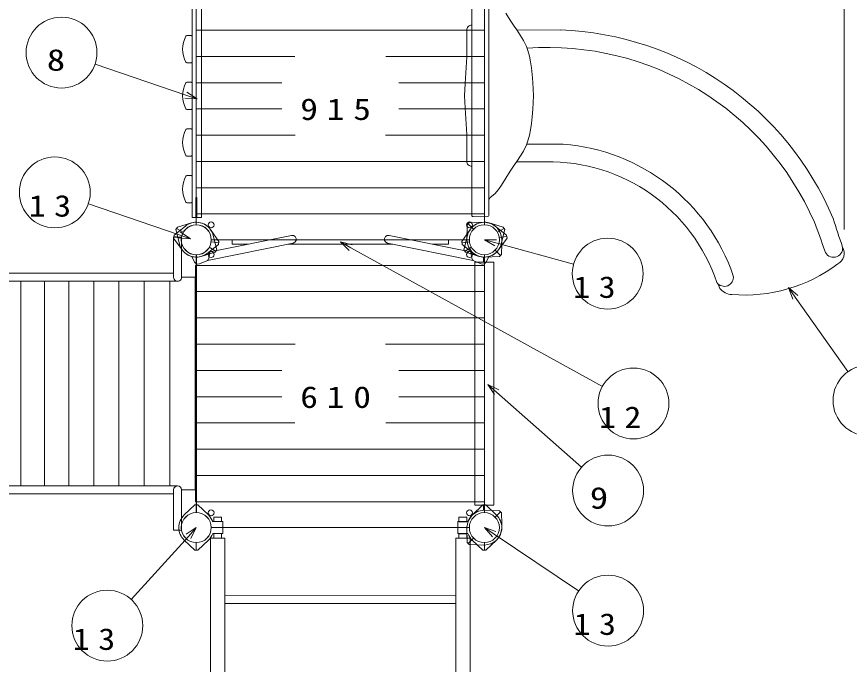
# Model space of a CAD drawing. Units: millimetres on the paper. Extents: x 0 to 420, y -594 to 297.
# Drawn here: x 181.6 to 240.3, y 151.9 to 197.6 of the extents above; entities that cross this region are included whole.
import ezdxf
from ezdxf.enums import TextEntityAlignment as Align

# ---------------------------------------------------------------- set-up
doc = ezdxf.new("R2010")
doc.units = ezdxf.units.MM
for name, color, linetype, lineweight in [('2D', 7, 'Continuous', 13), ('2D_DIMENSION', 7, 'Continuous', 13), ('AM_5', 7, 'Continuous', 13), ('NBWFPA00$0$2D_WFPANEL', 7, 'Continuous', 13), ('TEXT', 7, 'Continuous', 13)]:
    doc.layers.add(name, color=color, linetype=linetype, lineweight=lineweight)
doc.styles.add('ＭＳ ゴシック', font='')
doc.styles.get('ＭＳ ゴシック').set_extended_font_data('MS Gothic')

msp = doc.modelspace()

# ---------------------------------------------------------------- linework, layer by layer
at = {"layer": '2D'}
for p, q in [((194.234, 182.922), (194.234, 201.125)), ((214.553, 201.125), (214.553, 182.922)), ((194.234, 183.153), (194.234, 200.881)), ((213.668, 200.478), (213.668, 183.571)), ((214.88, 183.574), (214.88, 200.474)), ((216.07, 197.842), (216.379, 197.351)), ((216.379, 197.351), (216.653, 196.923)), ((216.653, 196.923), (216.851, 196.673)), ((214.553, 196.65), (194.234, 196.65)), ((213.313, 194.769), (213.313, 196.652)), ((219.91, 196.661), (216.848, 196.677)), ((216.851, 196.673), (217.324, 195.929)), ((217.324, 195.929), (217.523, 195.499)), ((217.523, 195.499), (217.623, 195.216)), ((217.623, 195.216), (217.738, 194.811)), ((201.196, 194.797), (194.234, 194.797)), ((207.592, 194.797), (214.553, 194.797)), ((213.196, 192.884), (213.313, 194.769)), ((217.738, 194.811), (217.82, 194.423)), ((187.093, 194.256), (193.505, 192.064)), ((217.82, 194.423), (217.873, 193.986)), ((217.873, 193.986), (217.925, 193.513)), ((217.925, 193.513), (217.979, 192.961)), ((200.262, 192.943), (194.234, 192.943)), ((208.526, 192.943), (214.553, 192.943)), ((213.163, 192.024), (213.196, 192.884)), ((217.979, 192.961), (218.025, 192.024)), ((194.293, 191.794), (193.577, 192.275)), ((193.432, 191.853), (194.293, 191.794)), ((193.505, 192.064), (194.293, 191.794)), ((213.196, 191.163), (213.163, 192.024)), ((217.979, 191.086), (218.025, 192.024)), ((200.265, 191.09), (194.234, 191.09)), ((208.523, 191.09), (214.553, 191.09)), ((213.313, 189.28), (213.196, 191.163)), ((217.925, 190.534), (217.979, 191.086)), ((217.873, 190.061), (217.925, 190.534)), ((217.82, 189.624), (217.873, 190.061)), ((201.207, 189.237), (194.234, 189.237)), ((207.58, 189.237), (214.553, 189.237)), ((213.313, 187.395), (213.313, 189.28)), ((217.623, 188.831), (217.738, 189.236)), ((217.738, 189.236), (217.82, 189.624)), ((217.523, 188.548), (217.623, 188.831)), ((220.116, 188.597), (217.545, 188.61)), ((216.851, 187.374), (217.324, 188.118)), ((217.324, 188.118), (217.523, 188.548)), ((214.553, 187.384), (194.234, 187.384)), ((216.379, 186.696), (216.653, 187.124)), ((216.653, 187.124), (216.851, 187.374)), ((216.846, 187.368), (218.889, 187.355)), ((215.766, 185.702), (216.07, 186.205)), ((216.07, 186.205), (216.379, 186.696)), ((215.544, 185.405), (215.766, 185.702)), ((214.553, 185.53), (194.234, 185.53)), ((214.971, 184.832), (215.287, 185.105)), ((215.287, 185.105), (215.544, 185.405)), ((214.877, 184.642), (214.971, 184.832)), ((186.619, 184.393), (193.031, 182.201)), ((214.553, 183.677), (194.246, 183.677)), ((214.274, 183.478), (213.755, 183.492)), ((214.791, 183.496), (214.274, 183.478)), ((193.472, 182.83), (192.664, 182.193)), ((193.472, 182.83), (192.664, 182.193)), ((213.322, 181.829), (213.335, 182.912)), ((213.335, 182.912), (213.483, 183.063)), ((213.409, 182.987), (213.798, 182.606)), ((213.483, 183.063), (214.511, 183.094)), ((214.511, 183.094), (214.573, 183.092)), ((214.573, 183.092), (214.994, 183.018)), ((215.887, 182.756), (214.899, 183.045)), ((214.994, 183.018), (215.044, 182.998)), ((215.044, 182.998), (215.291, 182.832)), ((215.291, 182.832), (215.418, 182.746)), ((215.316, 182.83), (216.123, 182.193)), ((215.316, 182.83), (216.123, 182.193)), ((215.418, 182.746), (215.454, 182.695)), ((215.454, 182.695), (215.676, 182.373)), ((215.993, 182.573), (215.887, 182.756)), ((192.664, 182.193), (192.635, 181.983)), ((192.664, 182.193), (192.635, 181.983)), ((193.031, 182.201), (193.819, 181.931)), ((193.819, 181.931), (193.103, 182.412)), ((200.954, 182.168), (195.202, 180.999)), ((195.834, 181.745), (195.234, 182.58)), ((195.834, 181.745), (195.234, 182.58)), ((201.097, 182.161), (200.954, 182.168)), ((201.218, 182.081), (201.097, 182.161)), ((207.569, 182.081), (207.691, 182.161)), ((207.691, 182.161), (207.834, 182.168)), ((207.834, 182.168), (213.586, 180.999)), ((212.954, 181.745), (213.553, 182.58)), ((212.954, 181.745), (213.553, 182.58)), ((213.358, 182.155), (213.114, 181.155)), ((215.47, 182.393), (215.94, 182.664)), ((215.676, 182.373), (215.696, 182.32)), ((215.696, 182.32), (215.786, 181.901)), ((215.749, 181.573), (215.993, 182.573)), ((216.123, 182.193), (216.153, 181.983)), ((216.123, 182.193), (216.153, 181.983)), ((193.199, 182.044), (192.633, 182.044)), ((192.633, 179.211), (192.633, 182.044)), ((192.635, 181.983), (193.234, 181.148)), ((192.635, 181.983), (193.234, 181.148)), ((193.186, 182.012), (192.649, 182.088)), ((193.186, 182.012), (192.649, 182.088)), ((192.958, 181.99), (193.819, 181.931)), ((193.199, 179.211), (193.199, 182.044)), ((194.996, 180.898), (195.804, 181.535)), ((194.996, 180.898), (195.804, 181.535)), ((195.027, 180.396), (201.064, 181.623)), ((195.282, 181.716), (195.819, 181.64)), ((195.282, 181.716), (195.819, 181.64)), ((213.495, 181.864), (195.293, 181.864)), ((195.293, 181.864), (213.495, 181.864)), ((195.748, 181.864), (199.458, 181.864)), ((195.804, 181.535), (195.834, 181.745)), ((195.804, 181.535), (195.834, 181.745)), ((196.774, 181.864), (196.774, 181.547)), ((196.774, 181.547), (197.901, 181.547)), ((200.692, 181.547), (208.096, 181.547)), ((201.064, 181.623), (201.193, 181.688)), ((201.193, 181.688), (201.272, 181.808)), ((201.281, 181.95), (201.218, 182.081)), ((201.272, 181.808), (201.281, 181.95)), ((201.276, 181.864), (207.512, 181.864)), ((201.276, 181.864), (207.512, 181.864)), ((207.506, 181.95), (207.569, 182.081)), ((207.516, 181.808), (207.506, 181.95)), ((207.595, 181.688), (207.516, 181.808)), ((207.724, 181.623), (207.595, 181.688)), ((213.761, 180.396), (207.724, 181.623)), ((209.329, 181.864), (213.039, 181.864)), ((210.887, 181.547), (212.014, 181.547)), ((212.014, 181.864), (212.014, 181.547)), ((212.983, 181.535), (212.954, 181.745)), ((212.983, 181.535), (212.954, 181.745)), ((213.506, 181.716), (212.969, 181.64)), ((213.506, 181.716), (212.969, 181.64)), ((213.791, 180.898), (212.983, 181.535)), ((213.791, 180.898), (212.983, 181.535)), ((213.408, 181.414), (213.322, 181.829)), ((216.153, 181.983), (215.554, 181.148)), ((216.153, 181.983), (215.554, 181.148)), ((215.601, 182.012), (216.138, 182.088)), ((215.601, 182.012), (216.138, 182.088)), ((215.78, 181.572), (215.772, 180.823)), ((215.781, 181.848), (215.78, 181.572)), ((215.786, 181.901), (215.781, 181.848)), ((195.123, 180.555), (195.215, 181.07)), ((195.123, 180.555), (195.215, 181.07)), ((213.114, 181.155), (213.22, 180.972)), ((213.637, 181.335), (213.167, 181.064)), ((213.22, 180.972), (214.207, 180.683)), ((213.431, 181.358), (213.408, 181.414)), ((213.671, 181.007), (213.431, 181.358)), ((213.664, 180.555), (213.573, 181.07)), ((213.664, 180.555), (213.573, 181.07)), ((213.693, 180.984), (213.671, 181.007)), ((213.712, 180.969), (213.693, 180.984)), ((214.069, 180.733), (213.712, 180.969)), ((215.311, 181.125), (215.697, 180.746)), ((193.913, 180.676), (194.115, 180.279)), ((193.913, 180.676), (194.115, 180.279)), ((194.234, 162.603), (194.234, 180.806)), ((194.237, 162.603), (194.237, 180.806)), ((194.45, 180.153), (194.967, 180.362)), ((194.45, 180.153), (194.967, 180.362)), ((214.338, 180.153), (213.821, 180.362)), ((214.338, 180.153), (213.821, 180.362)), ((214.093, 180.721), (214.069, 180.733)), ((214.127, 180.708), (214.093, 180.721)), ((214.538, 180.634), (214.127, 180.708)), ((214.502, 180.64), (214.502, 180.287)), ((214.593, 180.634), (214.538, 180.634)), ((214.553, 180.806), (214.553, 162.603)), ((214.554, 180.287), (214.554, 180.641)), ((215.623, 180.669), (214.593, 180.634)), ((214.875, 180.676), (214.673, 180.279)), ((214.875, 180.676), (214.673, 180.279)), ((215.772, 180.823), (215.623, 180.669)), ((194.258, 180.044), (194.183, 180.044)), ((194.183, 180.044), (194.183, 163.378)), ((194.234, 180.051), (214.542, 180.051)), ((194.258, 180.044), (194.258, 163.378)), ((213.887, 180.287), (213.887, 163.121)), ((215.22, 180.287), (213.887, 180.287)), ((215.22, 163.121), (215.22, 180.287)), ((155.218, 179.494), (192.633, 179.494)), ((193.199, 179.211), (194.151, 179.211)), ((194.151, 179.211), (194.151, 164.211)), ((154.934, 178.927), (192.916, 178.927)), ((181.854, 178.927), (181.854, 164.495)), ((183.532, 178.927), (183.532, 164.495)), ((185.248, 178.927), (185.248, 164.495)), ((186.996, 178.927), (186.996, 164.495)), ((188.77, 178.927), (188.77, 164.495)), ((190.563, 178.927), (190.563, 164.495)), ((192.37, 178.927), (192.37, 164.495)), ((231.167, 178.426), (231.036, 178.716)), ((194.234, 178.197), (214.553, 178.197)), ((194.234, 176.344), (214.553, 176.344)), ((201.207, 174.491), (194.234, 174.491)), ((207.58, 174.491), (214.553, 174.491)), ((200.265, 172.638), (194.234, 172.638)), ((208.523, 172.638), (214.553, 172.638)), ((200.262, 170.784), (194.234, 170.784)), ((208.526, 170.784), (214.553, 170.784)), ((201.196, 168.931), (194.234, 168.931)), ((207.592, 168.931), (214.553, 168.931)), ((194.234, 167.078), (214.553, 167.078)), ((194.234, 165.225), (214.553, 165.225)), ((154.934, 164.495), (192.916, 164.495)), ((155.218, 163.928), (192.633, 163.928)), ((192.633, 164.211), (192.633, 161.378)), ((193.199, 164.211), (193.199, 161.378)), ((193.199, 164.211), (194.151, 164.211)), ((194.258, 163.378), (194.183, 163.378)), ((194.234, 163.371), (214.542, 163.371)), ((193.385, 162.438), (194.128, 163.149)), ((194.128, 163.149), (194.34, 163.149)), ((194.234, 163.149), (194.234, 162.606)), ((194.34, 163.149), (195.084, 162.438)), ((214.448, 163.145), (213.704, 162.435)), ((213.887, 163.121), (215.22, 163.121)), ((214.538, 162.775), (214.127, 162.701)), ((214.659, 163.145), (214.448, 163.145)), ((214.502, 162.769), (214.502, 163.121)), ((214.593, 162.775), (214.538, 162.775)), ((214.553, 163.145), (214.553, 162.603)), ((214.554, 163.121), (214.554, 162.768)), ((215.623, 162.74), (214.593, 162.775)), ((215.403, 162.435), (214.659, 163.145)), ((215.772, 162.586), (215.623, 162.74)), ((195.47, 162.282), (196.023, 162.282)), ((195.47, 161.968), (195.47, 162.282)), ((196.023, 162.282), (196.023, 161.968)), ((212.764, 162.279), (212.764, 161.965)), ((213.318, 162.279), (212.764, 162.279)), ((213.318, 161.965), (213.318, 162.279)), ((213.671, 162.401), (213.431, 162.051)), ((213.693, 162.424), (213.671, 162.401)), ((213.712, 162.44), (213.693, 162.424)), ((214.069, 162.675), (213.712, 162.44)), ((214.093, 162.688), (214.069, 162.675)), ((214.127, 162.701), (214.093, 162.688)), ((215.311, 162.284), (215.697, 162.663)), ((215.78, 161.836), (215.772, 162.586)), ((213.495, 161.545), (195.293, 161.545)), ((195.389, 161.971), (196.104, 161.971)), ((196.023, 161.968), (195.47, 161.968)), ((196.104, 161.971), (196.104, 161.125)), ((212.684, 161.968), (212.684, 161.121)), ((213.398, 161.968), (212.684, 161.968)), ((212.764, 161.965), (213.318, 161.965)), ((213.408, 161.994), (213.322, 161.58)), ((213.322, 161.58), (213.335, 160.497)), ((213.431, 162.051), (213.408, 161.994)), ((215.781, 161.561), (215.78, 161.836)), ((215.786, 161.508), (215.781, 161.561)), ((193.199, 161.378), (192.633, 161.378)), ((196.104, 161.125), (195.389, 161.125)), ((195.47, 161.121), (196.023, 161.121)), ((195.47, 160.807), (195.47, 161.121)), ((196.023, 161.121), (196.023, 160.807)), ((212.684, 161.121), (213.398, 161.121)), ((212.764, 161.118), (212.764, 160.804)), ((213.318, 161.118), (212.764, 161.118)), ((213.318, 160.804), (213.318, 161.118)), ((215.454, 160.713), (215.676, 161.036)), ((215.676, 161.036), (215.696, 161.089)), ((215.696, 161.089), (215.786, 161.508)), ((194.128, 159.947), (193.385, 160.658)), ((194.234, 159.947), (194.234, 160.49)), ((195.084, 160.658), (194.34, 159.947)), ((196.247, 160.807), (195.241, 160.807)), ((195.241, 160.807), (195.244, 121.647)), ((196.023, 160.807), (195.47, 160.807)), ((196.249, 121.647), (196.247, 160.807)), ((212.538, 121.644), (212.541, 160.804)), ((212.541, 160.804), (213.547, 160.804)), ((212.764, 160.804), (213.318, 160.804)), ((213.335, 160.497), (213.483, 160.346)), ((213.409, 160.421), (213.798, 160.803)), ((213.547, 160.804), (213.544, 121.644)), ((213.704, 160.655), (214.448, 159.944)), ((214.553, 159.944), (214.553, 160.486)), ((214.573, 160.317), (214.994, 160.391)), ((214.659, 159.944), (215.403, 160.655)), ((214.994, 160.391), (215.044, 160.411)), ((215.044, 160.411), (215.291, 160.577)), ((215.291, 160.577), (215.418, 160.662)), ((215.418, 160.662), (215.454, 160.713)), ((194.34, 159.947), (194.128, 159.947)), ((213.483, 160.346), (214.511, 160.315)), ((214.448, 159.944), (214.659, 159.944)), ((214.511, 160.315), (214.573, 160.317)), ((212.541, 156.743), (196.247, 156.746)), ((196.247, 156.192), (212.541, 156.189))]:
    msp.add_line(p, q, dxfattribs=at)
for centre, radius in [((184.727, 195.065), 2.5), ((184.253, 185.202), 2.5), ((194.234, 181.864), 1.058), ((194.234, 181.864), 1.058), ((194.234, 181.864), 1.058), ((194.234, 181.864), 1.058), ((194.234, 181.864), 1.058), ((194.234, 181.864), 1.058), ((194.234, 181.851), 1.058), ((195.282, 182.912), 0.212), ((213.506, 182.912), 0.212), ((214.553, 181.864), 1.058), ((214.553, 181.864), 1.058), ((214.553, 181.864), 1.058), ((214.553, 181.864), 1.058), ((214.553, 181.864), 1.058), ((214.553, 181.864), 1.058), ((214.553, 181.864), 1.058), ((195.282, 180.816), 0.212), ((213.506, 180.816), 0.212), ((195.282, 162.592), 0.212), ((213.506, 162.592), 0.212), ((194.234, 161.548), 1.058), ((194.234, 161.545), 1.058), ((194.234, 161.545), 1.058), ((194.234, 161.545), 1.058), ((214.553, 161.545), 1.058), ((214.553, 161.545), 1.058), ((214.553, 161.545), 1.058), ((214.553, 161.545), 1.058)]:
    msp.add_circle(centre, radius, dxfattribs=at)
for centre, radius, start, end in [((213.657, 196.654), 0.344, 88.13952, 180.33268), ((219.143, 174.972), 21.703, 22.76097, 87.97252), ((219.026, 174.926), 20.502, 23.46535, 94.0833), ((219.066, 174.849), 13.789, 18.8883, 85.6298), ((213.662, 187.396), 0.349, 180.15395, 270.98812), ((219.125, 174.886), 12.472, 18.5072, 91.08313), ((213.75, 183.574), 0.0823, 181.83488, 273.00414), ((214.794, 183.582), 0.0859, 267.74321, 354.20027), ((313.536, 206.789), 77.98, 197.4778, 199.04722), ((194.234, 181.864), 1.23, 35.61681, 128.27947), ((194.234, 181.864), 1.23, 35.61681, 128.27947), ((214.553, 181.864), 1.23, 73.66867, 166.33133), ((214.553, 181.864), 1.23, 51.72053, 144.38319), ((214.553, 181.864), 1.23, 51.72053, 144.38319), ((183.006, 161.78), 58.822, 19.15444, 21.23963), ((214.553, 181.864), 1.23, 253.66317, 346.33683), ((194.234, 181.864), 1.23, 215.61131, 308.28496), ((194.234, 181.864), 1.23, 215.61131, 308.28496), ((214.553, 181.864), 1.23, 231.71504, 324.38869), ((214.553, 181.864), 1.23, 231.71504, 324.38869), ((239.187, 181.263), 0.642, 196.48805, 6.9119), ((239.079, 180.91), 0.861, 298.00837, 29.98194), ((194.871, 180.599), 0.256, 291.94814, 349.94814), ((194.871, 180.599), 0.256, 291.94814, 349.94814), ((213.916, 180.599), 0.256, 190.05186, 248.05186), ((213.916, 180.599), 0.256, 190.05186, 248.05186), ((194.351, 180.399), 0.265, 206.94814, 291.94814), ((194.351, 180.399), 0.265, 206.94814, 291.94814), ((214.437, 180.399), 0.265, 248.05186, 333.05186), ((214.437, 180.399), 0.265, 248.05186, 333.05186), ((232.911, 188.913), 10.954, 265.31102, 306.8687), ((192.916, 179.211), 0.283, 179.99999, 0.00001), ((231.477, 179.214), 0.642, 215.12709, 8.79404), ((232.051, 179.117), 1.122, 218.01842, 268.22186), ((192.916, 164.211), 0.283, 0, 180), ((194.234, 161.548), 1.23, 133.66867, 226.33133), ((194.234, 161.548), 1.23, 20.126, 46.33683), ((214.553, 161.545), 1.23, 133.66317, 159.874), ((214.553, 161.545), 1.23, 313.66867, 46.33133), ((194.234, 161.548), 1.23, 313.66317, 339.874), ((214.553, 161.545), 1.23, 200.126, 226.33683)]:
    msp.add_arc(centre, radius, start, end, dxfattribs=at)
at = {"layer": '2D_DIMENSION'}
msp.add_line((239.94, 182.576), (239.94, 253.984), dxfattribs=at)
msp.add_line((239.94, 182.576), (239.94, 253.984), dxfattribs=at)
at = {"layer": 'AM_5'}
for p, q in [((204.395, 181.703), (205.017, 181.105)), ((205.233, 181.496), (204.395, 181.703)), ((205.125, 181.301), (204.395, 181.703)), ((214.553, 181.864), (215.298, 181.428)), ((215.416, 181.858), (214.553, 181.864)), ((215.357, 181.643), (214.553, 181.864)), ((220.846, 180.132), (215.357, 181.643)), ((222.881, 171.515), (205.125, 181.301)), ((236.005, 178.484), (236.305, 177.675)), ((236.669, 177.933), (236.005, 178.484)), ((236.487, 177.804), (236.005, 178.484)), ((240.205, 172.556), (236.487, 177.804)), ((214.793, 171.656), (215.27, 170.937)), ((215.565, 171.272), (214.793, 171.656)), ((215.417, 171.105), (214.793, 171.656)), ((221.408, 165.815), (215.417, 171.105)), ((194.234, 161.545), (193.509, 161.078)), ((193.674, 160.928), (194.234, 161.545)), ((193.84, 160.778), (194.234, 161.545)), ((214.553, 161.545), (215.121, 160.895)), ((215.37, 161.266), (214.553, 161.545)), ((215.245, 161.08), (214.553, 161.545)), ((221.206, 157.081), (215.245, 161.08)), ((189.637, 156.48), (193.674, 160.928))]:
    msp.add_line(p, q, dxfattribs=at)
for centre in [(223.256, 179.469), (225.071, 170.309), (241.651, 170.516), (223.282, 164.161), (223.282, 155.688), (187.957, 154.629)]:
    msp.add_circle(centre, 2.5, dxfattribs=at)
at = {"layer": 'NBWFPA00$0$2D_WFPANEL'}
for p, q in [((193.934, 200.6), (193.934, 183.434)), ((194.601, 200.6), (194.601, 183.434)), ((193.562, 196.267), (193.884, 196.267)), ((193.562, 194.35), (193.884, 194.35)), ((193.562, 192.975), (193.884, 192.975)), ((193.562, 191.059), (193.884, 191.059)), ((193.562, 189.684), (193.884, 189.684)), ((193.562, 187.767), (193.884, 187.767)), ((193.562, 186.392), (193.884, 186.392)), ((193.562, 184.476), (193.884, 184.476)), ((194.193, 183.434), (194.193, 184.851)), ((194.276, 184.851), (194.193, 184.851)), ((194.276, 183.434), (194.276, 184.851)), ((194.601, 183.434), (193.934, 183.434)), ((194.234, 183.434), (194.234, 183.094)), ((192.901, 182.756), (192.795, 182.573)), ((193.888, 183.045), (192.901, 182.756)), ((192.795, 182.573), (193.039, 181.573)), ((192.848, 182.664), (193.318, 182.393)), ((195.673, 181.155), (195.43, 182.155)), ((194.58, 180.683), (195.568, 180.972)), ((195.62, 181.064), (195.151, 181.335)), ((195.568, 180.972), (195.673, 181.155))]:
    msp.add_line(p, q, dxfattribs=at)
msp.add_circle((194.234, 181.864), 1.058, dxfattribs=at)
for centre, radius, start, end in [((195.268, 195.308), 2, 152.8371, 207.1629), ((193.562, 196.183), 0.0833, 90.00001, 152.8371), ((193.884, 196.217), 0.05, 360, 90.00001), ((193.562, 194.433), 0.0833, 207.1629, 270.00001), ((193.884, 194.4), 0.05, 269.99999, 360), ((195.268, 192.017), 2, 152.8371, 207.1629), ((193.562, 192.892), 0.0833, 90.00001, 152.8371), ((193.884, 192.925), 0.05, 360, 90.00001), ((193.562, 191.142), 0.0833, 207.1629, 270.00001), ((193.884, 191.109), 0.05, 269.99999, 360), ((195.268, 188.725), 2, 152.8371, 207.1629), ((193.562, 189.6), 0.0833, 90.00001, 152.8371), ((193.884, 189.634), 0.05, 360, 90.00001), ((193.562, 187.85), 0.0833, 207.1629, 270.00001), ((193.884, 187.817), 0.05, 269.99999, 360), ((195.268, 185.434), 2, 152.83711, 207.16289), ((193.562, 186.309), 0.0833, 89.99999, 152.8371), ((193.884, 186.342), 0.05, 0, 90.00001), ((193.562, 184.559), 0.0833, 207.16289, 270), ((193.884, 184.526), 0.05, 270, 0), ((194.234, 181.864), 1.23, 13.66867, 106.33133), ((194.234, 181.864), 1.23, 193.66317, 286.33683)]:
    msp.add_arc(centre, radius, start, end, dxfattribs=at)

# ---------------------------------------------------------------- texts
at = {"layer": '2D', "style": 'ＭＳ ゴシック', "width": 1.25}
msp.add_text('8', height=1.527, dxfattribs=at).set_placement((183.686, 193.329), align=Align.BOTTOM_LEFT)
at = {"layer": '2D', "insert": (182.418, 183.466), "char_height": 1.527, "attachment_point": 7, "style": 'ＭＳ ゴシック'}
msp.add_mtext('\\T1.5;\\W1.15;13', dxfattribs=at)
at = {"layer": 'AM_5', "style": 'ＭＳ ゴシック', "width": 1.25}
msp.add_text('9', height=1.527, dxfattribs=at).set_placement((221.992, 162.425), align=Align.BOTTOM_LEFT)
at = {"layer": 'AM_5', "char_height": 1.527, "attachment_point": 7, "style": 'ＭＳ ゴシック'}
for s, insert in [('\\T1.5;\\W1.15;13', (220.826, 177.733)), ('\\T1.5;\\W1.15;12', (222.64, 168.573)), ('\\T1.5;\\W1.15;13', (220.851, 153.952)), ('\\T1.5;\\W1.15;13', (185.526, 152.893))]:
    msp.add_mtext(s, dxfattribs=dict(at, insert=insert))
at = {"layer": 'TEXT', "char_height": 1.527, "attachment_point": 7, "style": 'ＭＳ ゴシック'}
for s, insert in [('\\T1.5;\\W1.2;915', (201.567, 190.287)), ('\\T1.5;\\W1.2;610', (201.567, 169.968))]:
    msp.add_mtext(s, dxfattribs=dict(at, insert=insert))

doc.saveas('drawing.dxf')
